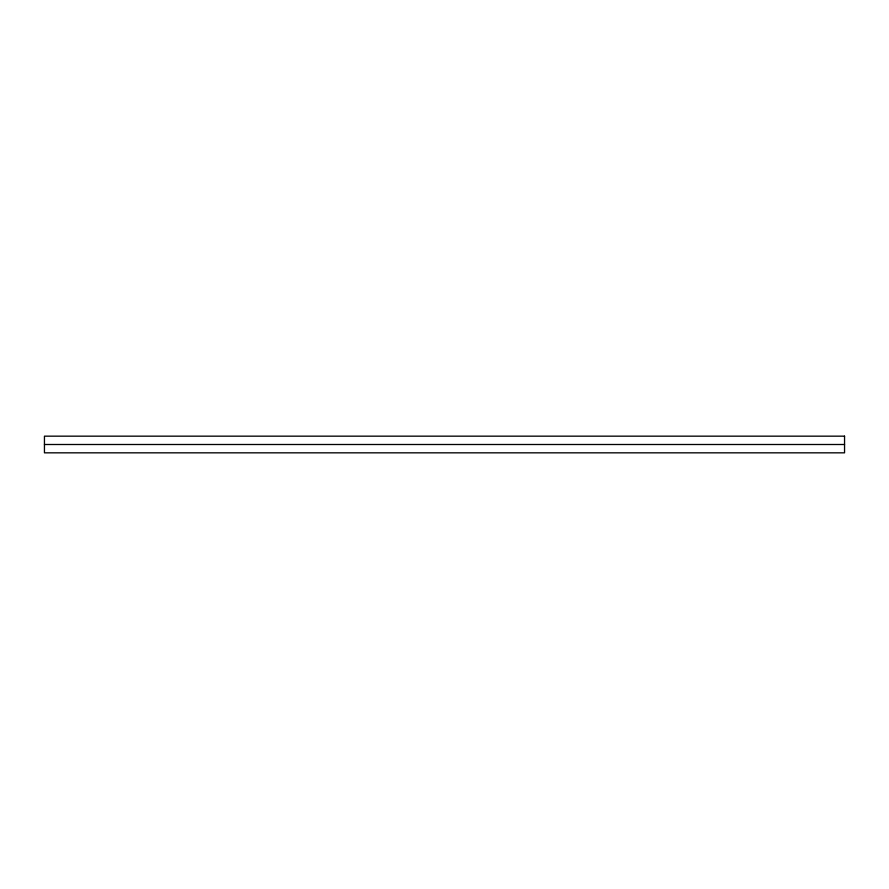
<?xml version="1.0" encoding="UTF-8"?>
<svg xmlns="http://www.w3.org/2000/svg" width="889" height="889" viewBox="0 0 889 889"><rect width="100%" height="100%" fill="white"/><g stroke="black" fill="none" stroke-linecap="round" stroke-linejoin="round"><path stroke-width="1.33" d="M44.45 444.5L844.55 444.5M844.55 436.166L44.45 436.166L44.45 452.834L844.55 452.834L844.55 436.166"/></g></svg>
